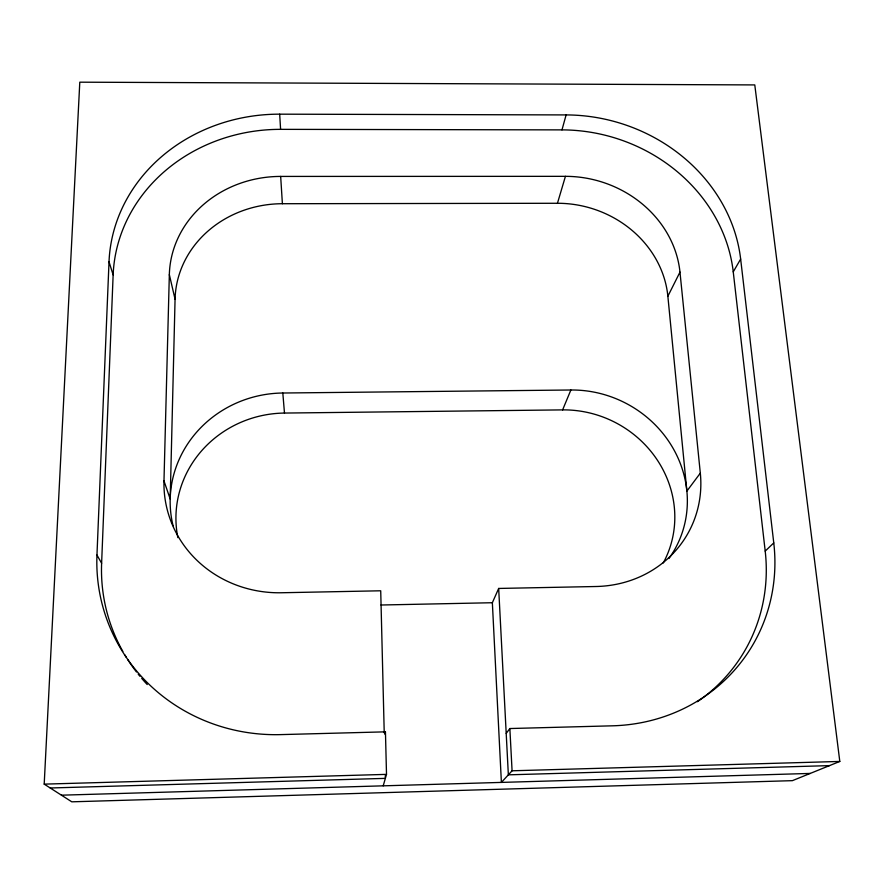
<?xml version="1.0" encoding="UTF-8"?>
<svg xmlns="http://www.w3.org/2000/svg" width="884" height="884" viewBox="0 0 884 884"><rect width="100%" height="100%" fill="white"/><g stroke="black" fill="none" stroke-linecap="round" stroke-linejoin="round"><path stroke-width="1.33" d="M169.341 274.626L175.065 299.223L170.192 499.051L163.982 480.918L169.341 274.626A110.975 100.146 -1.1 0 1 280.67 176.424L565.44 176.336A109.141 97.693 17.2 0 1 679.973 272.117L700.316 473.128L686.879 491.106L667.862 296.251L679.973 272.117M122.832 651.42A178.767 172.181 -14 0 1 101.616 563.263L96.964 555.042L109.019 261.774A169.673 152.678 -1 0 1 279.687 114.169L566.114 114.92A166.822 148.866 17.1 0 1 740.648 259.067L773.765 542.909A180.181 169.618 33.2 0 1 612.413 725.819L509.858 728.538L506.201 733.411M101.616 563.263L113.141 274.902L109.019 261.774M44.2 784.13L79.792 82.179L754.781 84.919L839.8 761.444L792.395 780.66L71.792 801.821L44.2 784.13L386.507 774.373L385.446 731.841L280.648 734.615A182.358 175.352 -13.2 0 1 96.964 555.042M384.883 734.25L385.446 731.841M697.432 701.697A176.678 166.667 33.7 0 0 765.201 551.108L733.245 271.863A163.783 146.656 17.2 0 0 561.981 129.882L566.114 114.92M383.203 785.843L386.507 774.373M667.862 296.251A105.34 94.908 17.3 0 0 557.45 203.276L565.44 176.336M177.861 537.627A108.4 103.472 -9.1 0 1 284.482 413.06L562.611 409.889L570.876 389.999A110.909 103.903 27.3 0 1 672.724 447.691A110.909 103.903 27.3 0 1 668.923 558.544M509.858 728.538L512.079 770.793L501.394 782.406L492.355 602.722L498.675 588.446L595.971 586.512A115.119 107.34 26.7 0 0 700.316 473.128M733.245 271.863L740.648 259.067M765.201 551.108L773.765 542.909M512.079 770.793L839.8 761.444M50.222 787.987L385.347 778.373L385.28 775.611M829.49 765.621L508.355 774.837L498.675 588.446M61.438 795.18L810.23 773.434M380.993 605.01L492.454 602.722M173.065 525.715A112.412 106.898 -8.2 0 1 282.814 393.015L570.876 389.999M175.065 299.223A107.041 97.196 -1.4 0 1 282.394 203.718L557.45 203.276M113.141 274.902A166.523 150.346 -1.2 0 1 280.593 129.351L561.981 129.882M282.814 393.015L284.482 413.06M280.67 176.424L282.394 203.718M279.687 114.169L280.593 129.351M384.231 732.858L380.717 590.788L281.41 592.755A116.732 110.555 -7.3 0 1 163.982 480.918M147.252 684.559A178.767 172.181 -14 0 1 141.705 678.393M139.926 676.282A178.767 172.181 -14 0 1 138.18 674.138M136.468 671.962A178.767 172.181 -14 0 1 127.727 659.586M126.279 657.265A178.767 172.181 -14 0 1 124.865 654.934M562.611 409.889A106.997 100.677 28 0 1 657.519 460.376A106.997 100.677 28 0 1 663.254 562.964"/></g></svg>
